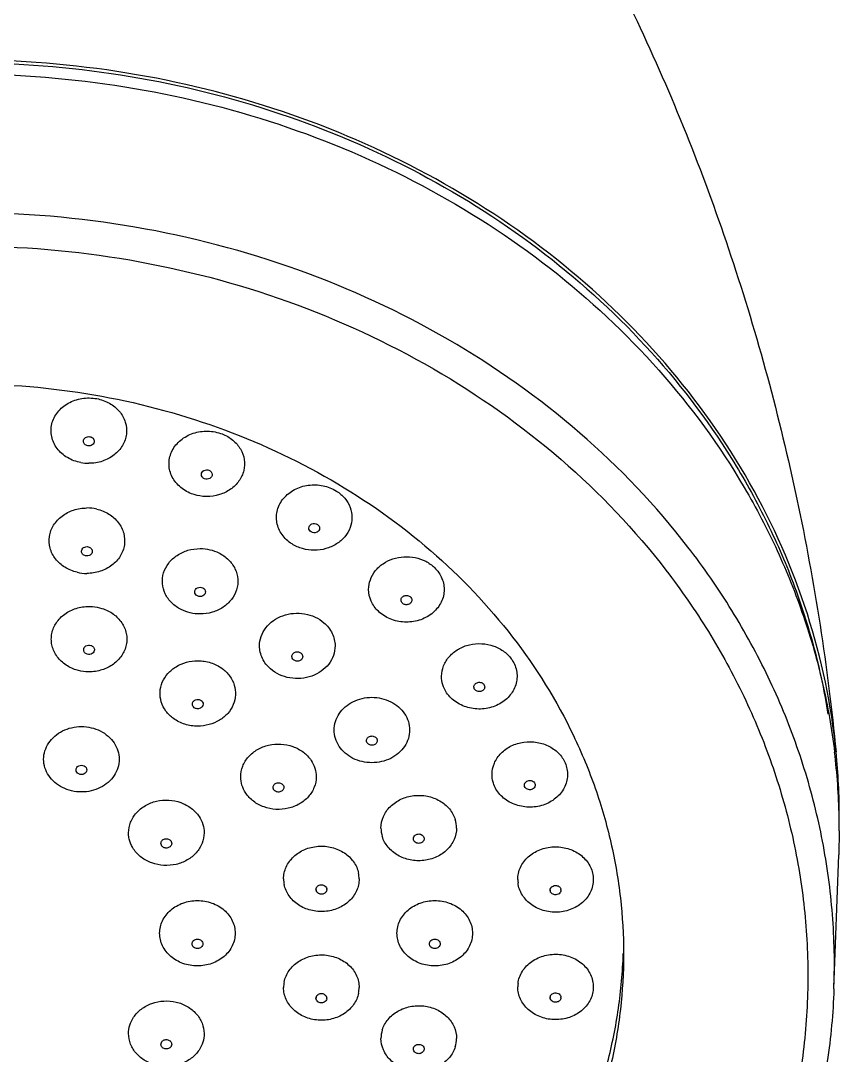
# Model space of a CAD drawing. Extents: x 0 to 3160, y 0 to 2315.
# Drawn here: x 1080.65 to 1118.59, y 1359.06 to 1407.01 of the extents above; entities that cross this region are included whole.
import ezdxf

# ---------------------------------------------------------------- set-up
doc = ezdxf.new("R2010")
doc.units = 0
doc.header["$LTSCALE"] = 10
doc.header["$MEASUREMENT"] = 0
doc.layers.get('0').update_dxf_attribs({"linetype": 'CONTINUOUS'})

msp = doc.modelspace()

# ---------------------------------------------------------------- linework, layer by layer
at = {"color": 7, "linetype": 'Continuous'}
for p, q in [((1118.588, 1369.464), (1118.568, 1368.351)), ((1118.341, 1362.132), (1118.568, 1368.355)), ((1105.188, 1361.732), (1105.188, 1361.736)), ((1105.688, 1361.732), (1105.688, 1361.729))]:
    msp.add_line(p, q, dxfattribs=at)
at = {"color": 9, "linetype": 'Continuous'}
msp.add_line((1118.341, 1362.132), (1118.361, 1363.234), dxfattribs=at)
at = {"color": 7, "linetype": 'Continuous'}
for centre, radius, start, end in [((1083.806, 1388.508), 2.014, 259.5948, 270.0034), ((1083.718, 1382.414), 2.01, 76.9827, 90.0084), ((1083.717, 1383.402), 2.01, 256.9827, 270.0084), ((1088.099, 1369.458), 30.49, 1.2275, 6.8797), ((1088.171, 1370.113), 30.418, 0.0023, 5.6634), ((1088.273, 1369.464), 30.315, 0.0002, 1.2225), ((1088.224, 1370.114), 30.365, 359.1845, 359.9999), ((1099.518, 1369.588), 1.33, 0.0637, 17.2241), ((1098.677, 1369.591), 1.33, 180.0637, 197.2241), ((1094.156, 1367.234), 1.322, 180.0289, 191.5084), ((1095.011, 1367.232), 1.322, 0.0289, 11.5084), ((1094.523, 1366.741), 0.189, 180.0289, 191.5084), ((1094.645, 1366.741), 0.189, 0.0289, 11.5084), ((1105.004, 1367.204), 1.316, 180.0063, 186.9198), ((1105.376, 1366.711), 0.188, 180.0063, 186.9198), ((1105.5, 1366.711), 0.188, 0.0063, 6.9198), ((1094.156, 1362.194), 1.322, 168.4916, 179.9711), ((1095.011, 1362.196), 1.322, 348.4916, 359.9711), ((1105.004, 1362.225), 1.316, 173.0802, 179.9937), ((1094.523, 1361.703), 0.189, 168.4916, 179.9711), ((1094.645, 1361.703), 0.189, 348.4916, 359.9711), ((1105.376, 1361.732), 0.188, 173.0795, 178.841), ((1105.5, 1361.732), 0.188, 353.0795, 358.841), ((1098.677, 1359.837), 1.33, 162.7759, 179.9363), ((1099.518, 1359.84), 1.33, 342.7759, 359.9363)]:
    msp.add_arc(centre, radius, start, end, dxfattribs=at)
for points, start_tangent, end_tangent in [([(1104.134, 1416.317), (1109.359, 1406.681), (1113.568, 1396.101), (1116.624, 1384.831), (1118.44, 1373.115)], (0.529878, -0.848074), (0.098663, -0.995121)), ([(1118.44, 1373.115), (1117.107, 1379.513), (1114.433, 1385.589), (1110.511, 1391.133), (1105.474, 1395.954), (1099.496, 1399.888), (1092.782, 1402.798), (1085.564, 1404.585), (1078.088, 1405.188), (1070.613, 1404.585), (1063.394, 1402.798), (1056.681, 1399.888), (1050.703, 1395.954), (1045.666, 1391.133), (1041.743, 1385.589), (1039.07, 1379.513), (1037.737, 1373.115)], (-0.098666, 0.995121), (-0.098666, -0.995121)), ([(1038.111, 1374.855), (1038.762, 1377.936), (1039.729, 1380.954), (1041.004, 1383.885), (1042.577, 1386.706), (1046.563, 1391.925), (1051.561, 1396.445), (1057.409, 1400.12), (1063.921, 1402.833), (1070.887, 1404.497), (1078.084, 1405.058), (1085.281, 1404.499), (1092.247, 1402.836), (1098.76, 1400.124), (1104.609, 1396.45), (1109.608, 1391.931), (1113.596, 1386.712), (1115.169, 1383.892), (1116.445, 1380.961), (1117.412, 1377.944), (1118.064, 1374.863)], (0.156144, 0.987734), (0.156396, -0.987694)), ([(1037.808, 1373.11), (1038.362, 1376.288), (1039.25, 1379.409), (1040.465, 1382.446), (1041.995, 1385.374), (1045.949, 1390.806), (1050.98, 1395.522), (1056.92, 1399.366), (1063.569, 1402.207), (1070.705, 1403.95), (1078.088, 1404.538), (1085.472, 1403.95), (1092.608, 1402.207), (1099.257, 1399.366), (1105.197, 1395.522), (1110.228, 1390.806), (1114.182, 1385.374), (1115.712, 1382.446), (1116.926, 1379.409), (1117.814, 1376.288), (1118.369, 1373.11)], (0.119761, 0.992803), (0.119761, -0.992803)), ([(1047.588, 1363.764), (1047.735, 1366.353), (1048.174, 1368.917), (1048.902, 1371.432), (1049.91, 1373.872), (1052.729, 1378.439), (1056.522, 1382.441), (1061.143, 1385.726), (1066.417, 1388.167), (1072.138, 1389.67), (1078.088, 1390.178), (1084.039, 1389.67), (1089.76, 1388.167), (1095.033, 1385.726), (1099.655, 1382.441), (1103.448, 1378.439), (1106.267, 1373.872), (1107.275, 1371.432), (1108.002, 1368.917), (1108.441, 1366.353), (1108.588, 1363.764)], (0, 1), (0, -1)), ([(1083.442, 1386.527), (1082.815, 1386.76), (1082.338, 1387.184), (1082.181, 1387.448), (1082.085, 1387.733), (1082.056, 1388.029), (1082.094, 1388.324), (1082.198, 1388.608), (1082.364, 1388.868), (1082.853, 1389.28), (1083.487, 1389.499), (1084.17, 1389.492)], (-0.983476, 0.181038), (0.983476, -0.181038)), ([(1084.17, 1389.492), (1084.759, 1389.28), (1085.222, 1388.9), (1085.496, 1388.402), (1085.546, 1387.851), (1085.365, 1387.321), (1084.977, 1386.883), (1084.433, 1386.594), (1083.806, 1386.494)], (0.983476, -0.181038), (-1, 0)), ([(1088.562, 1385.086), (1088.004, 1385.428), (1087.64, 1385.928), (1087.549, 1386.214), (1087.524, 1386.51), (1087.567, 1386.805), (1087.675, 1387.087), (1087.844, 1387.345), (1088.069, 1387.57), (1088.646, 1387.886), (1089.319, 1387.986), (1089.985, 1387.855)], (-0.933044, 0.359762), (0.933044, -0.359762)), ([(1089.985, 1387.855), (1090.478, 1387.57), (1090.833, 1387.159), (1091.009, 1386.669), (1090.985, 1386.156), (1090.766, 1385.679), (1090.375, 1385.293), (1089.858, 1385.042), (1089.274, 1384.955)], (0.933044, -0.359762), (-1, 0)), ([(1083.556, 1387.517), (1083.58, 1387.61), (1083.649, 1387.685), (1083.748, 1387.728), (1083.858, 1387.729)], (0, 1), (0.983476, -0.181038)), ([(1083.754, 1387.305), (1083.612, 1387.381), (1083.57, 1387.445), (1083.556, 1387.517)], (-0.983476, 0.181038), (0, 1)), ([(1084.056, 1387.517), (1084.032, 1387.424), (1083.963, 1387.349), (1083.864, 1387.307), (1083.754, 1387.305)], (0, -1), (-0.983476, 0.181038)), ([(1083.858, 1387.729), (1084, 1387.653), (1084.042, 1387.589), (1084.056, 1387.517)], (0.983476, -0.181038), (0, -1)), ([(1089.024, 1385.979), (1089.054, 1386.082), (1089.137, 1386.16), (1089.254, 1386.194), (1089.375, 1386.176)], (0, 1), (0.933044, -0.359762)), ([(1089.172, 1385.781), (1089.064, 1385.861), (1089.024, 1385.979)], (-0.933044, 0.359762), (0, 1)), ([(1089.524, 1385.979), (1089.493, 1385.875), (1089.41, 1385.797), (1089.293, 1385.763), (1089.172, 1385.781)], (0, -1), (-0.933044, 0.359762)), ([(1089.375, 1386.176), (1089.483, 1386.096), (1089.524, 1385.979)], (0.933044, -0.359762), (0, -1)), ([(1093.224, 1382.755), (1092.76, 1383.19), (1092.611, 1383.457), (1092.524, 1383.744), (1092.504, 1384.041), (1092.551, 1384.335), (1092.663, 1384.616), (1092.837, 1384.872), (1093.338, 1385.274), (1093.979, 1385.478), (1094.661, 1385.455), (1095.281, 1385.207)], (-0.846395, 0.532555), (0.846395, -0.532555)), ([(1089.274, 1384.955), (1089.091, 1384.964), (1088.562, 1385.086)], (-1, 0), (-0.933044, 0.359762)), ([(1095.281, 1385.207), (1095.668, 1384.872), (1095.917, 1384.45), (1096.002, 1383.981), (1095.917, 1383.513), (1095.668, 1383.091), (1095.281, 1382.755), (1094.793, 1382.54), (1094.252, 1382.466)], (0.846395, -0.532555), (-1, 0)), ([(1083.265, 1381.444), (1082.698, 1381.676), (1082.263, 1382.066), (1082.013, 1382.564), (1081.983, 1383.106), (1082.174, 1383.623), (1082.564, 1384.048), (1083.101, 1384.327), (1083.718, 1384.424)], (-0.974117, 0.226045), (1, 0)), ([(1084.171, 1384.372), (1084.737, 1384.14), (1085.173, 1383.75), (1085.422, 1383.252), (1085.453, 1382.71), (1085.261, 1382.194), (1084.872, 1381.769), (1084.334, 1381.49), (1083.718, 1381.393)], (0.974117, -0.226045), (-1, 0)), ([(1094.002, 1383.489), (1094.039, 1383.602), (1094.139, 1383.682), (1094.272, 1383.705), (1094.399, 1383.664)], (0, 1), (0.846395, -0.532555)), ([(1094.399, 1383.664), (1094.475, 1383.587), (1094.502, 1383.489)], (0.846395, -0.532555), (0, -1)), ([(1094.105, 1383.314), (1094.03, 1383.391), (1094.002, 1383.489)], (-0.846395, 0.532555), (0, 1)), ([(1094.502, 1383.489), (1094.466, 1383.376), (1094.366, 1383.296), (1094.233, 1383.273), (1094.105, 1383.314)], (0, -1), (-0.846395, 0.532555)), ([(1083.468, 1382.416), (1083.493, 1382.512), (1083.565, 1382.588), (1083.669, 1382.628), (1083.782, 1382.625)], (0, 1), (0.974117, -0.226045)), ([(1083.782, 1382.625), (1083.916, 1382.548), (1083.954, 1382.486), (1083.968, 1382.416)], (0.974117, -0.226045), (0, -1)), ([(1094.252, 1382.466), (1093.712, 1382.54), (1093.224, 1382.755)], (-1, 0), (-0.846395, 0.532555)), ([(1083.653, 1382.207), (1083.519, 1382.284), (1083.481, 1382.346), (1083.468, 1382.416)], (-0.974117, 0.226045), (0, 1)), ([(1083.968, 1382.416), (1083.942, 1382.32), (1083.87, 1382.244), (1083.766, 1382.204), (1083.653, 1382.207)], (0, -1), (-0.974117, 0.226045)), ([(1088.088, 1379.714), (1087.648, 1380.027), (1087.347, 1380.447), (1087.217, 1380.927), (1087.273, 1381.419), (1087.508, 1381.869), (1087.898, 1382.229), (1088.401, 1382.462), (1088.963, 1382.542)], (-0.894427, 0.447214), (1, 0)), ([(1088.963, 1382.542), (1089.416, 1382.49), (1089.838, 1382.339)], (1, 0), (0.894427, -0.447214)), ([(1089.838, 1382.339), (1090.279, 1382.026), (1090.58, 1381.607), (1090.71, 1381.126), (1090.654, 1380.634), (1090.418, 1380.185), (1090.029, 1379.824), (1089.526, 1379.591), (1088.963, 1379.511)], (0.894427, -0.447214), (-1, 0)), ([(1096.775, 1380.65), (1096.854, 1381.099), (1097.083, 1381.508), (1097.441, 1381.84), (1097.898, 1382.065), (1098.41, 1382.162), (1098.933, 1382.124), (1099.42, 1381.952), (1099.825, 1381.664)], (0, 1), (0.720732, -0.693214)), ([(1099.825, 1381.664), (1100.029, 1381.425), (1100.174, 1381.156), (1100.257, 1380.867), (1100.272, 1380.571), (1100.221, 1380.277), (1100.104, 1379.997), (1099.927, 1379.743), (1099.696, 1379.524), (1099.109, 1379.221), (1098.433, 1379.136), (1097.772, 1379.282), (1097.224, 1379.636)], (0.720732, -0.693214), (-0.720732, 0.693214)), ([(1088.713, 1380.534), (1088.747, 1380.643), (1088.838, 1380.722), (1088.963, 1380.751), (1089.088, 1380.722)], (0, 1), (0.894427, -0.447214)), ([(1089.088, 1380.722), (1089.18, 1380.643), (1089.213, 1380.534)], (0.894427, -0.447214), (0, -1)), ([(1097.224, 1379.636), (1096.891, 1380.107), (1096.775, 1380.65)], (-0.720732, 0.693214), (0, 1)), ([(1088.838, 1380.347), (1088.747, 1380.426), (1088.713, 1380.534)], (-0.894427, 0.447214), (0, 1)), ([(1089.213, 1380.534), (1089.18, 1380.426), (1089.088, 1380.347), (1088.963, 1380.318), (1088.838, 1380.347)], (0, -1), (-0.894427, 0.447214)), ([(1098.275, 1380.158), (1098.286, 1380.222), (1098.319, 1380.28), (1098.435, 1380.36), (1098.583, 1380.368), (1098.711, 1380.302)], (0, 1), (0.720732, -0.693214)), ([(1098.711, 1380.302), (1098.758, 1380.235), (1098.775, 1380.158)], (0.720732, -0.693214), (0, -1)), ([(1083.219, 1376.921), (1082.692, 1377.184), (1082.302, 1377.587), (1082.173, 1377.827), (1082.094, 1378.082), (1082.067, 1378.345), (1082.094, 1378.608), (1082.302, 1379.103), (1082.692, 1379.506), (1083.219, 1379.769), (1083.817, 1379.861)], (-0.953742, 0.300627), (1, 0)), ([(1083.817, 1379.861), (1083.97, 1379.855), (1084.416, 1379.769)], (1, 0), (0.953742, -0.300627)), ([(1084.416, 1379.769), (1084.942, 1379.506), (1085.333, 1379.103), (1085.462, 1378.864), (1085.541, 1378.608), (1085.567, 1378.345), (1085.541, 1378.082), (1085.333, 1377.587), (1084.942, 1377.184), (1084.416, 1376.921), (1083.817, 1376.83)], (0.953742, -0.300627), (-1, 0)), ([(1088.963, 1379.511), (1088.51, 1379.563), (1088.088, 1379.714)], (-1, 0), (-0.894427, 0.447214)), ([(1098.339, 1380.013), (1098.291, 1380.08), (1098.275, 1380.158)], (-0.720732, 0.693214), (0, 1)), ([(1098.775, 1380.158), (1098.764, 1380.093), (1098.731, 1380.035), (1098.614, 1379.955), (1098.466, 1379.947), (1098.339, 1380.013)], (0, -1), (-0.720732, 0.693214)), ([(1091.718, 1378.033), (1091.793, 1378.473), (1092.013, 1378.875), (1092.358, 1379.205), (1092.798, 1379.433), (1093.296, 1379.541), (1093.809, 1379.52), (1094.293, 1379.37), (1094.705, 1379.105)], (0, 1), (0.755929, -0.654654)), ([(1094.705, 1379.105), (1095.085, 1378.613), (1095.184, 1378.329), (1095.218, 1378.033)], (0.755929, -0.654654), (0, -1)), ([(1083.567, 1377.853), (1083.595, 1377.953), (1083.674, 1378.03), (1083.785, 1378.068), (1083.903, 1378.056)], (0, 1), (0.953742, -0.300627)), ([(1083.732, 1377.649), (1083.612, 1377.729), (1083.579, 1377.788), (1083.567, 1377.853)], (-0.953742, 0.300627), (0, 1)), ([(1084.067, 1377.853), (1084.039, 1377.753), (1083.961, 1377.676), (1083.85, 1377.638), (1083.732, 1377.649)], (0, -1), (-0.953742, 0.300627)), ([(1083.903, 1378.056), (1084.022, 1377.977), (1084.056, 1377.918), (1084.067, 1377.853)], (0.953742, -0.300627), (0, -1)), ([(1092.23, 1376.962), (1091.851, 1377.453), (1091.752, 1377.738), (1091.718, 1378.033)], (-0.755929, 0.654654), (0, 1)), ([(1095.218, 1378.033), (1095.143, 1377.593), (1094.923, 1377.191), (1094.578, 1376.862), (1094.138, 1376.633), (1093.639, 1376.525), (1093.127, 1376.547), (1092.643, 1376.697), (1092.23, 1376.962)], (0, -1), (-0.755929, 0.654654)), ([(1100.154, 1376.622), (1100.247, 1377.109), (1100.516, 1377.545), (1100.932, 1377.882), (1101.451, 1378.086), (1102.018, 1378.134), (1102.574, 1378.022), (1103.058, 1377.761), (1103.42, 1377.38)], (0, 1), (0.5547, -0.83205)), ([(1087.73, 1374.665), (1087.379, 1375.012), (1087.165, 1375.434), (1087.107, 1375.892), (1087.211, 1376.345), (1087.467, 1376.749), (1087.851, 1377.068), (1088.329, 1377.272), (1088.855, 1377.342)], (-0.808963, 0.587859), (1, 0)), ([(1088.855, 1377.342), (1089.454, 1377.25), (1089.98, 1376.987)], (1, 0), (0.808963, -0.587859)), ([(1093.218, 1377.541), (1093.229, 1377.604), (1093.26, 1377.661), (1093.372, 1377.741), (1093.517, 1377.753), (1093.645, 1377.694)], (0, 1), (0.755929, -0.654654)), ([(1093.291, 1377.388), (1093.237, 1377.458), (1093.218, 1377.541)], (-0.755929, 0.654654), (0, 1)), ([(1093.718, 1377.541), (1093.707, 1377.478), (1093.676, 1377.421), (1093.564, 1377.341), (1093.419, 1377.329), (1093.291, 1377.388)], (0, -1), (-0.755929, 0.654654)), ([(1093.645, 1377.694), (1093.699, 1377.624), (1093.718, 1377.541)], (0.755929, -0.654654), (0, -1)), ([(1103.42, 1377.38), (1103.639, 1376.82), (1103.594, 1376.23), (1103.292, 1375.699), (1102.779, 1375.309), (1102.133, 1375.119), (1101.451, 1375.158), (1100.839, 1375.42), (1100.389, 1375.864)], (0.5547, -0.83205), (-0.5547, 0.83205)), ([(1083.817, 1376.83), (1083.665, 1376.835), (1083.219, 1376.921)], (-1, 0), (-0.953742, 0.300627)), ([(1089.98, 1376.987), (1090.331, 1376.641), (1090.545, 1376.219), (1090.603, 1375.76), (1090.499, 1375.308), (1090.243, 1374.904), (1089.859, 1374.585), (1089.381, 1374.381), (1088.855, 1374.311)], (0.808963, -0.587859), (-1, 0)), ([(1100.389, 1375.864), (1100.214, 1376.23), (1100.154, 1376.622)], (-0.5547, 0.83205), (0, 1)), ([(1101.654, 1376.13), (1101.667, 1376.199), (1101.706, 1376.261), (1101.765, 1376.31), (1101.839, 1376.339), (1102, 1376.33), (1102.121, 1376.238)], (0, 1), (0.5547, -0.83205)), ([(1101.688, 1376.021), (1101.673, 1376.047), (1101.654, 1376.13)], (-0.5547, 0.83205), (0, 1)), ([(1102.154, 1376.13), (1102.141, 1376.06), (1102.102, 1375.998), (1102.043, 1375.95), (1101.969, 1375.921), (1101.808, 1375.93), (1101.688, 1376.021)], (0, -1), (-0.5547, 0.83205)), ([(1102.121, 1376.238), (1102.135, 1376.213), (1102.154, 1376.13)], (0.5547, -0.83205), (0, -1)), ([(1088.605, 1375.334), (1088.644, 1375.45), (1088.749, 1375.53), (1088.888, 1375.549), (1089.016, 1375.5)], (0, 1), (0.808963, -0.587859)), ([(1089.016, 1375.5), (1089.082, 1375.425), (1089.105, 1375.334)], (0.808963, -0.587859), (0, -1)), ([(1095.409, 1373.374), (1095.234, 1373.74), (1095.174, 1374.132), (1095.234, 1374.524), (1095.409, 1374.89), (1095.687, 1375.204), (1096.049, 1375.445), (1096.471, 1375.596), (1096.924, 1375.648)], (-0.5547, 0.83205), (1, 0)), ([(1096.924, 1375.648), (1097.377, 1375.596), (1097.799, 1375.445), (1098.162, 1375.204), (1098.44, 1374.89)], (1, 0), (0.5547, -0.83205)), ([(1088.694, 1375.168), (1088.628, 1375.242), (1088.605, 1375.334)], (-0.808963, 0.587859), (0, 1)), ([(1089.105, 1375.334), (1089.066, 1375.218), (1088.961, 1375.138), (1088.822, 1375.119), (1088.694, 1375.168)], (0, -1), (-0.808963, 0.587859)), ([(1098.44, 1374.89), (1098.615, 1374.524), (1098.674, 1374.132), (1098.615, 1373.74), (1098.44, 1373.374), (1098.162, 1373.06), (1097.799, 1372.82), (1097.377, 1372.668), (1096.924, 1372.617)], (0.5547, -0.83205), (-1, 0)), ([(1088.855, 1374.311), (1088.257, 1374.402), (1087.73, 1374.665)], (-1, 0), (-0.808963, 0.587859)), ([(1081.713, 1372.777), (1081.773, 1373.169), (1081.948, 1373.534), (1082.226, 1373.848), (1082.588, 1374.089), (1083.01, 1374.24), (1083.463, 1374.292), (1083.916, 1374.24), (1084.338, 1374.089)], (0, 1), (0.894427, -0.447214)), ([(1084.338, 1374.089), (1084.701, 1373.848), (1084.979, 1373.534), (1085.154, 1373.169), (1085.213, 1372.777)], (0.894427, -0.447214), (0, -1)), ([(1090.844, 1371.967), (1090.937, 1372.454), (1091.206, 1372.89), (1091.622, 1373.227), (1092.141, 1373.431), (1092.709, 1373.479), (1093.264, 1373.367), (1093.748, 1373.107), (1094.11, 1372.725)], (0, 1), (0.5547, -0.83205)), ([(1096.674, 1373.64), (1096.688, 1373.709), (1096.726, 1373.772), (1096.786, 1373.82), (1096.86, 1373.849), (1097.02, 1373.84), (1097.141, 1373.748)], (0, 1), (0.5547, -0.83205)), ([(1096.708, 1373.532), (1096.693, 1373.557), (1096.674, 1373.64)], (-0.5547, 0.83205), (0, 1)), ([(1097.174, 1373.64), (1097.161, 1373.57), (1097.123, 1373.508), (1097.063, 1373.46), (1096.989, 1373.431), (1096.829, 1373.44), (1096.708, 1373.532)], (0, -1), (-0.5547, 0.83205)), ([(1097.141, 1373.748), (1097.155, 1373.723), (1097.174, 1373.64)], (0.5547, -0.83205), (0, -1)), ([(1102.492, 1372.074), (1102.601, 1372.598), (1102.912, 1373.058), (1103.387, 1373.396), (1103.969, 1373.57), (1104.584, 1373.56), (1105.157, 1373.366), (1105.617, 1373.012), (1105.907, 1372.542)], (0, 1), (0.351275, -0.936272)), ([(1096.924, 1372.617), (1096.471, 1372.668), (1096.049, 1372.82), (1095.687, 1373.06), (1095.409, 1373.374)], (-1, 0), (-0.5547, 0.83205)), ([(1082.588, 1371.464), (1082.226, 1371.705), (1081.948, 1372.019), (1081.773, 1372.384), (1081.713, 1372.777)], (-0.894427, 0.447214), (0, 1)), ([(1085.213, 1372.777), (1085.154, 1372.384), (1084.979, 1372.019), (1084.701, 1371.705), (1084.338, 1371.464), (1083.916, 1371.313), (1083.463, 1371.261), (1083.01, 1371.313), (1082.588, 1371.464)], (0, -1), (-0.894427, 0.447214)), ([(1083.213, 1372.284), (1083.247, 1372.393), (1083.338, 1372.472), (1083.463, 1372.501), (1083.588, 1372.472)], (0, 1), (0.894427, -0.447214)), ([(1094.11, 1372.725), (1094.285, 1372.359), (1094.344, 1371.967)], (0.5547, -0.83205), (0, -1)), ([(1105.907, 1372.542), (1105.98, 1372.252), (1105.987, 1371.955), (1105.927, 1371.662), (1105.802, 1371.385), (1105.379, 1370.921), (1104.783, 1370.632), (1104.105, 1370.563), (1103.448, 1370.723), (1102.912, 1371.089), (1102.578, 1371.605)], (0.351275, -0.936272), (-0.351275, 0.936272)), ([(1083.338, 1372.097), (1083.247, 1372.176), (1083.213, 1372.284)], (-0.894427, 0.447214), (0, 1)), ([(1083.713, 1372.284), (1083.68, 1372.176), (1083.588, 1372.097), (1083.463, 1372.068), (1083.338, 1372.097)], (0, -1), (-0.894427, 0.447214)), ([(1083.588, 1372.472), (1083.68, 1372.393), (1083.713, 1372.284)], (0.894427, -0.447214), (0, -1)), ([(1102.578, 1371.605), (1102.541, 1371.72), (1102.492, 1372.074)], (-0.351275, 0.936272), (0, 1)), ([(1091.079, 1371.209), (1090.904, 1371.575), (1090.844, 1371.967)], (-0.5547, 0.83205), (0, 1)), ([(1094.344, 1371.967), (1094.251, 1371.48), (1093.983, 1371.044), (1093.566, 1370.707), (1093.047, 1370.503), (1092.48, 1370.455), (1091.925, 1370.567), (1091.44, 1370.828), (1091.079, 1371.209)], (0, -1), (-0.5547, 0.83205)), ([(1092.344, 1371.475), (1092.358, 1371.544), (1092.396, 1371.607), (1092.455, 1371.655), (1092.53, 1371.684), (1092.69, 1371.675), (1092.811, 1371.583)], (0, 1), (0.5547, -0.83205)), ([(1092.811, 1371.583), (1092.825, 1371.558), (1092.844, 1371.475)], (0.5547, -0.83205), (0, -1)), ([(1103.992, 1371.581), (1104.004, 1371.646), (1104.013, 1371.666)], (0, 1), (0.441887, 0.897071)), ([(1104.005, 1371.514), (1103.992, 1371.581)], (-0.351275, 0.936272), (0, 1)), ([(1104.013, 1371.666), (1104.07, 1371.738), (1104.155, 1371.784), (1104.254, 1371.798), (1104.351, 1371.776)], (0.441887, 0.897071), (0.923073, -0.384626)), ([(1104.351, 1371.776), (1104.431, 1371.724), (1104.48, 1371.648)], (0.923073, -0.384626), (0.351275, -0.936272)), ([(1104.492, 1371.581), (1104.481, 1371.517), (1104.472, 1371.496)], (0, -1), (-0.441887, -0.897071)), ([(1104.48, 1371.648), (1104.492, 1371.581)], (0.351275, -0.936272), (0, -1)), ([(1092.378, 1371.367), (1092.363, 1371.392), (1092.344, 1371.475)], (-0.5547, 0.83205), (0, 1)), ([(1092.844, 1371.475), (1092.831, 1371.405), (1092.793, 1371.343), (1092.733, 1371.295), (1092.659, 1371.266), (1092.499, 1371.275), (1092.378, 1371.367)], (0, -1), (-0.5547, 0.83205)), ([(1097.347, 1369.589), (1097.459, 1370.123), (1097.782, 1370.588), (1098.272, 1370.926), (1098.869, 1371.092), (1099.495, 1371.065), (1100.069, 1370.849), (1100.52, 1370.472), (1100.788, 1369.981)], (0, 1), (0.295577, -0.955319)), ([(1104.134, 1371.386), (1104.054, 1371.439), (1104.005, 1371.514)], (-0.923073, 0.384626), (-0.351275, 0.936272)), ([(1104.472, 1371.496), (1104.415, 1371.425), (1104.33, 1371.379), (1104.231, 1371.365), (1104.134, 1371.386)], (-0.441887, -0.897071), (-0.923073, 0.384626)), ([(1085.648, 1369.369), (1085.741, 1369.856), (1086.01, 1370.292), (1086.426, 1370.629), (1086.945, 1370.833), (1087.513, 1370.881), (1088.068, 1370.769), (1088.552, 1370.508), (1088.914, 1370.127)], (0, 1), (0.5547, -0.83205)), ([(1088.914, 1370.127), (1089.088, 1369.761), (1089.148, 1369.369)], (0.5547, -0.83205), (0, -1)), ([(1085.883, 1368.611), (1085.708, 1368.977), (1085.648, 1369.369)], (-0.5547, 0.83205), (0, 1)), ([(1089.148, 1369.369), (1089.055, 1368.882), (1088.786, 1368.446), (1088.37, 1368.109), (1087.851, 1367.905), (1087.284, 1367.857), (1086.728, 1367.969), (1086.244, 1368.229), (1085.883, 1368.611)], (0, -1), (-0.5547, 0.83205)), ([(1100.847, 1369.589), (1100.735, 1369.055), (1100.413, 1368.59), (1099.922, 1368.253), (1099.326, 1368.087), (1098.7, 1368.113), (1098.125, 1368.329), (1097.675, 1368.706), (1097.407, 1369.197)], (0, -1), (-0.295577, 0.955319)), ([(1098.847, 1369.097), (1098.868, 1369.184), (1098.927, 1369.256)], (0, 1), (0.779743, 0.6261)), ([(1098.927, 1369.256), (1099.065, 1369.312), (1099.214, 1369.288)], (0.779743, 0.6261), (0.909421, -0.415876)), ([(1099.214, 1369.288), (1099.293, 1369.232), (1099.339, 1369.153)], (0.909421, -0.415876), (0.295577, -0.955319)), ([(1099.339, 1369.153), (1099.347, 1369.097)], (0.295577, -0.955319), (0, -1)), ([(1087.148, 1368.877), (1087.161, 1368.946), (1087.2, 1369.009), (1087.259, 1369.057), (1087.333, 1369.086), (1087.494, 1369.077), (1087.615, 1368.985)], (0, 1), (0.5547, -0.83205)), ([(1087.182, 1368.768), (1087.167, 1368.794), (1087.148, 1368.877)], (-0.5547, 0.83205), (0, 1)), ([(1087.648, 1368.877), (1087.635, 1368.807), (1087.596, 1368.745), (1087.537, 1368.697), (1087.463, 1368.668), (1087.302, 1368.677), (1087.182, 1368.768)], (0, -1), (-0.5547, 0.83205)), ([(1087.615, 1368.985), (1087.629, 1368.96), (1087.648, 1368.877)], (0.5547, -0.83205), (0, -1)), ([(1092.834, 1367.233), (1092.864, 1367.512), (1092.953, 1367.782), (1093.294, 1368.257), (1093.81, 1368.592), (1094.431, 1368.743), (1095.074, 1368.688), (1095.649, 1368.435), (1096.08, 1368.019), (1096.307, 1367.496)], (0, 1), (0.199511, -0.979895)), ([(1098.856, 1369.041), (1098.847, 1369.097)], (-0.295577, 0.955319), (0, 1)), ([(1098.98, 1368.906), (1098.902, 1368.962), (1098.856, 1369.041)], (-0.909421, 0.415876), (-0.295577, 0.955319)), ([(1099.267, 1368.938), (1099.13, 1368.882), (1098.98, 1368.906)], (-0.779743, -0.6261), (-0.909421, 0.415876)), ([(1099.326, 1369.01), (1099.315, 1368.99), (1099.267, 1368.938)], (-0.449198, -0.893432), (-0.779743, -0.6261)), ([(1099.347, 1369.097), (1099.335, 1369.031), (1099.326, 1369.01)], (0, -1), (-0.449198, -0.893432)), ([(1103.688, 1367.203), (1103.719, 1367.489), (1103.812, 1367.765), (1104.168, 1368.247), (1104.705, 1368.58), (1105.346, 1368.717), (1106, 1368.639), (1106.574, 1368.356), (1106.986, 1367.909), (1107.112, 1367.643), (1107.178, 1367.362)], (0, 1), (0.12048, -0.992716)), ([(1096.334, 1367.233), (1096.304, 1366.954), (1096.215, 1366.684), (1095.874, 1366.209), (1095.358, 1365.874), (1094.736, 1365.723), (1094.094, 1365.778), (1093.519, 1366.031), (1093.088, 1366.447), (1092.86, 1366.97)], (0, -1), (-0.199511, 0.979895)), ([(1107.178, 1367.362), (1107.18, 1367.065), (1107.116, 1366.773), (1106.986, 1366.498), (1106.798, 1366.25), (1106.273, 1365.872), (1105.621, 1365.696), (1104.941, 1365.75), (1104.336, 1366.026), (1103.9, 1366.48), (1103.766, 1366.754), (1103.697, 1367.045)], (0.12048, -0.992716), (-0.12048, 0.992716)), ([(1094.334, 1366.741), (1094.346, 1366.808), (1094.356, 1366.83)], (0, 1), (0.461286, 0.887251)), ([(1094.356, 1366.83), (1094.368, 1366.85), (1094.418, 1366.903)], (0.461286, 0.887251), (0.794761, 0.606923)), ([(1094.418, 1366.903), (1094.562, 1366.956), (1094.714, 1366.925)], (0.794761, 0.606923), (0.884033, -0.467424)), ([(1094.714, 1366.925), (1094.79, 1366.863), (1094.83, 1366.778)], (0.884033, -0.467424), (0.199511, -0.979895)), ([(1094.834, 1366.741), (1094.821, 1366.673), (1094.812, 1366.652)], (0, -1), (-0.461286, -0.887251)), ([(1105.188, 1366.711), (1105.211, 1366.802), (1105.276, 1366.876)], (0, 1), (0.806365, 0.591418)), ([(1105.276, 1366.876), (1105.371, 1366.92), (1105.479, 1366.925)], (0.806365, 0.591418), (0.989794, -0.142504)), ([(1105.479, 1366.925), (1105.62, 1366.86), (1105.665, 1366.801), (1105.686, 1366.734)], (0.989794, -0.142504), (0.12048, -0.992716)), ([(1094.454, 1366.556), (1094.377, 1366.619), (1094.338, 1366.703)], (-0.884033, 0.467424), (-0.199511, 0.979895)), ([(1094.749, 1366.578), (1094.606, 1366.525), (1094.454, 1366.556)], (-0.794761, -0.606923), (-0.884033, 0.467424)), ([(1094.812, 1366.652), (1094.8, 1366.631), (1094.749, 1366.578)], (-0.461286, -0.887251), (-0.794761, -0.606923)), ([(1105.397, 1366.498), (1105.256, 1366.563), (1105.21, 1366.621), (1105.189, 1366.689)], (-0.989794, 0.142504), (-0.12048, 0.992716)), ([(1105.599, 1366.546), (1105.504, 1366.503), (1105.397, 1366.498)], (-0.806365, -0.591418), (-0.989794, 0.142504)), ([(1105.688, 1366.711), (1105.665, 1366.62), (1105.599, 1366.546)], (0, -1), (-0.806365, -0.591418)), ([(1087.088, 1364.714), (1087.122, 1365.01), (1087.222, 1365.294), (1087.383, 1365.556), (1087.601, 1365.786), (1088.169, 1366.114), (1088.838, 1366.23), (1089.508, 1366.114), (1090.076, 1365.786), (1090.293, 1365.556), (1090.455, 1365.294), (1090.555, 1365.01), (1090.588, 1364.714)], (0, 1), (0, -1)), ([(1098.088, 1364.714), (1098.122, 1365.01), (1098.222, 1365.294), (1098.383, 1365.556), (1098.601, 1365.786), (1099.169, 1366.114), (1099.838, 1366.23), (1100.508, 1366.114), (1101.076, 1365.786), (1101.293, 1365.556), (1101.455, 1365.294), (1101.555, 1365.01), (1101.588, 1364.714)], (0, 1), (0, -1)), ([(1090.588, 1364.714), (1090.555, 1364.419), (1090.455, 1364.134), (1090.293, 1363.872), (1090.076, 1363.642), (1089.508, 1363.314), (1088.838, 1363.199), (1088.169, 1363.314), (1087.601, 1363.642), (1087.383, 1363.872), (1087.222, 1364.134), (1087.122, 1364.419), (1087.088, 1364.714)], (0, -1), (0, 1)), ([(1088.588, 1364.222), (1088.607, 1364.305), (1088.662, 1364.375), (1088.743, 1364.422), (1088.838, 1364.438), (1088.934, 1364.422), (1089.015, 1364.375), (1089.069, 1364.305), (1089.088, 1364.222)], (0, 1), (0, -1)), ([(1101.588, 1364.714), (1101.555, 1364.419), (1101.455, 1364.134), (1101.293, 1363.872), (1101.076, 1363.642), (1100.508, 1363.314), (1099.838, 1363.199), (1099.169, 1363.314), (1098.601, 1363.642), (1098.383, 1363.872), (1098.222, 1364.134), (1098.122, 1364.419), (1098.088, 1364.714)], (0, -1), (0, 1)), ([(1099.588, 1364.222), (1099.607, 1364.305), (1099.662, 1364.375), (1099.743, 1364.422), (1099.838, 1364.438), (1099.934, 1364.422), (1100.015, 1364.375), (1100.069, 1364.305), (1100.088, 1364.222)], (0, 1), (0, -1)), ([(1089.088, 1364.222), (1089.069, 1364.139), (1089.015, 1364.069), (1088.934, 1364.022), (1088.838, 1364.005), (1088.743, 1364.022), (1088.662, 1364.069), (1088.607, 1364.139), (1088.588, 1364.222)], (0, -1), (0, 1)), ([(1100.088, 1364.222), (1100.069, 1364.139), (1100.015, 1364.069), (1099.934, 1364.022), (1099.838, 1364.005), (1099.743, 1364.022), (1099.662, 1364.069), (1099.607, 1364.139), (1099.588, 1364.222)], (0, -1), (0, 1)), ([(1108.588, 1363.764), (1108.441, 1361.175), (1108.002, 1358.611), (1107.275, 1356.097), (1106.267, 1353.656), (1103.448, 1349.089), (1099.655, 1345.087), (1095.033, 1341.802), (1089.76, 1339.361), (1084.039, 1337.858), (1078.088, 1337.35), (1072.138, 1337.858), (1066.417, 1339.361), (1061.143, 1341.802), (1056.522, 1345.087), (1052.729, 1349.089), (1049.91, 1353.656), (1048.902, 1356.097), (1048.174, 1358.611), (1047.735, 1361.175), (1047.588, 1363.764)], (0, -1), (0, 1)), ([(1047.601, 1363.768), (1047.825, 1361.23), (1048.331, 1358.722), (1049.113, 1356.268), (1050.164, 1353.891), (1053.032, 1349.454), (1056.829, 1345.575), (1061.413, 1342.398), (1066.616, 1340.04), (1072.244, 1338.59), (1078.088, 1338.1), (1083.933, 1338.59), (1089.561, 1340.04), (1094.763, 1342.398), (1099.348, 1345.575), (1103.145, 1349.454), (1106.013, 1353.891), (1107.064, 1356.268), (1107.846, 1358.722), (1108.352, 1361.23), (1108.576, 1363.768)], (0.03267, -0.999466), (0.03267, 0.999466)), ([(1092.86, 1362.458), (1093.088, 1362.981), (1093.519, 1363.397), (1094.094, 1363.65), (1094.736, 1363.705), (1095.358, 1363.554), (1095.874, 1363.219), (1096.215, 1362.744), (1096.304, 1362.474), (1096.334, 1362.195)], (0.199511, 0.979895), (0, -1)), ([(1103.697, 1362.383), (1103.766, 1362.674), (1103.9, 1362.948), (1104.336, 1363.402), (1104.941, 1363.678), (1105.621, 1363.732), (1106.273, 1363.557), (1106.798, 1363.178), (1106.986, 1362.93), (1107.116, 1362.655), (1107.18, 1362.363), (1107.178, 1362.066)], (0.12048, 0.992716), (-0.12048, -0.992716)), ([(1118.341, 1362.132), (1118.031, 1358.767), (1117.35, 1355.445), (1116.305, 1352.196), (1114.906, 1349.051), (1113.166, 1346.039), (1111.102, 1343.188), (1106.083, 1338.07), (1100.035, 1333.885), (1093.182, 1330.783), (1085.776, 1328.875), (1078.088, 1328.232), (1070.401, 1328.875), (1062.995, 1330.783), (1056.142, 1333.885), (1050.094, 1338.07), (1045.075, 1343.188), (1043.011, 1346.039), (1041.271, 1349.051), (1039.872, 1352.196), (1038.827, 1355.445), (1038.146, 1358.767), (1037.836, 1362.132)], (-0.03649, -0.999334), (-0.03649, 0.999334)), ([(1096.307, 1361.932), (1096.08, 1361.409), (1095.649, 1360.993), (1095.074, 1360.74), (1094.431, 1360.685), (1093.81, 1360.836), (1093.294, 1361.171), (1092.953, 1361.646), (1092.864, 1361.916), (1092.834, 1362.195)], (-0.199511, -0.979895), (0, 1)), ([(1107.178, 1362.066), (1107.112, 1361.785), (1106.986, 1361.519), (1106.574, 1361.072), (1106, 1360.79), (1105.346, 1360.711), (1104.705, 1360.848), (1104.168, 1361.181), (1103.812, 1361.663), (1103.719, 1361.939), (1103.688, 1362.225)], (-0.12048, -0.992716), (0, 1)), ([(1105.189, 1361.755), (1105.21, 1361.823), (1105.256, 1361.881), (1105.397, 1361.946)], (0.12048, 0.992716), (0.989794, 0.142504)), ([(1105.397, 1361.946), (1105.504, 1361.941), (1105.599, 1361.898)], (0.989794, 0.142504), (0.806365, -0.591418)), ([(1085.883, 1360.817), (1086.244, 1361.199), (1086.728, 1361.459), (1087.284, 1361.571), (1087.851, 1361.523), (1088.37, 1361.319), (1088.786, 1360.982), (1089.055, 1360.546), (1089.148, 1360.059)], (0.5547, 0.83205), (0, -1)), ([(1094.418, 1361.541), (1094.356, 1361.614), (1094.334, 1361.703)], (-0.794761, 0.606923), (0, 1)), ([(1094.338, 1361.74), (1094.377, 1361.825), (1094.454, 1361.888)], (0.199511, 0.979895), (0.884033, 0.467424)), ([(1094.714, 1361.518), (1094.562, 1361.487), (1094.418, 1361.541)], (-0.884033, -0.467424), (-0.794761, 0.606923)), ([(1094.454, 1361.888), (1094.606, 1361.919), (1094.749, 1361.865)], (0.884033, 0.467424), (0.794761, -0.606923)), ([(1094.83, 1361.665), (1094.79, 1361.581), (1094.714, 1361.518)], (-0.199511, -0.979895), (-0.884033, -0.467424)), ([(1094.749, 1361.865), (1094.812, 1361.792), (1094.834, 1361.703)], (0.794761, -0.606923), (0, -1)), ([(1105.276, 1361.567), (1105.211, 1361.641), (1105.188, 1361.732)], (-0.806365, 0.591418), (0, 1)), ([(1105.479, 1361.519), (1105.371, 1361.524), (1105.276, 1361.567)], (-0.989794, -0.142504), (-0.806365, 0.591418)), ([(1105.686, 1361.71), (1105.665, 1361.642), (1105.62, 1361.584), (1105.479, 1361.519)], (-0.12048, -0.992716), (-0.989794, -0.142504)), ([(1105.599, 1361.898), (1105.665, 1361.823), (1105.688, 1361.732)], (0.806365, -0.591418), (0, -1)), ([(1097.407, 1360.231), (1097.675, 1360.722), (1098.125, 1361.099), (1098.7, 1361.315), (1099.326, 1361.341), (1099.922, 1361.176), (1100.413, 1360.838), (1100.735, 1360.373), (1100.847, 1359.839)], (0.295577, 0.955319), (0, -1)), ([(1085.648, 1360.059), (1085.708, 1360.451), (1085.883, 1360.817)], (0, 1), (0.5547, 0.83205)), ([(1088.914, 1359.301), (1088.552, 1358.92), (1088.068, 1358.659), (1087.513, 1358.547), (1086.945, 1358.595), (1086.426, 1358.799), (1086.01, 1359.137), (1085.741, 1359.572), (1085.648, 1360.059)], (-0.5547, -0.83205), (0, 1)), ([(1089.148, 1360.059), (1089.088, 1359.667), (1088.914, 1359.301)], (0, -1), (-0.5547, -0.83205)), ([(1087.148, 1359.567), (1087.167, 1359.65), (1087.182, 1359.675)], (0, 1), (0.5547, 0.83205)), ([(1087.615, 1359.459), (1087.494, 1359.367), (1087.333, 1359.358), (1087.259, 1359.387), (1087.2, 1359.435), (1087.161, 1359.497), (1087.148, 1359.567)], (-0.5547, -0.83205), (0, 1)), ([(1087.182, 1359.675), (1087.302, 1359.767), (1087.463, 1359.776), (1087.537, 1359.747), (1087.596, 1359.699), (1087.635, 1359.636), (1087.648, 1359.567)], (0.5547, 0.83205), (0, -1)), ([(1087.648, 1359.567), (1087.629, 1359.484), (1087.615, 1359.459)], (0, -1), (-0.5547, -0.83205)), ([(1100.788, 1359.447), (1100.52, 1358.956), (1100.069, 1358.579), (1099.495, 1358.363), (1098.869, 1358.336), (1098.272, 1358.502), (1097.782, 1358.84), (1097.459, 1359.305), (1097.347, 1359.839)], (-0.295577, -0.955319), (0, 1)), ([(1098.98, 1359.538), (1099.13, 1359.561), (1099.267, 1359.505)], (0.909421, 0.415876), (0.779743, -0.6261)), ([(1098.847, 1359.347), (1098.856, 1359.403)], (0, 1), (0.295577, 0.955319)), ([(1098.927, 1359.188), (1098.868, 1359.26), (1098.847, 1359.347)], (-0.779743, 0.6261), (0, 1)), ([(1098.856, 1359.403), (1098.902, 1359.482), (1098.98, 1359.538)], (0.295577, 0.955319), (0.909421, 0.415876)), ([(1099.214, 1359.155), (1099.065, 1359.132), (1098.927, 1359.188)], (-0.909421, -0.415876), (-0.779743, 0.6261)), ([(1099.339, 1359.291), (1099.293, 1359.212), (1099.214, 1359.155)], (-0.295577, -0.955319), (-0.909421, -0.415876)), ([(1099.267, 1359.505), (1099.326, 1359.433), (1099.347, 1359.347)], (0.779743, -0.6261), (0, -1)), ([(1099.347, 1359.347), (1099.339, 1359.291)], (0, -1), (-0.295577, -0.955319))]:
    msp.add_spline(points, degree=3, dxfattribs=dict(at, start_tangent=start_tangent, end_tangent=end_tangent))
at = {"color": 9, "linetype": 'Continuous'}
for points, start_tangent, end_tangent in [([(1118.361, 1363.234), (1118.167, 1366.652), (1117.587, 1370.038), (1116.627, 1373.358), (1115.295, 1376.581), (1113.606, 1379.675), (1111.574, 1382.611), (1106.565, 1387.896), (1100.463, 1392.233), (1093.5, 1395.456), (1085.945, 1397.441), (1078.088, 1398.111), (1070.232, 1397.441), (1062.677, 1395.456), (1055.714, 1392.233), (1049.611, 1387.896), (1044.603, 1382.611), (1042.571, 1379.675), (1040.881, 1376.581), (1039.55, 1373.358), (1038.59, 1370.038), (1038.01, 1366.652), (1037.816, 1363.234)], (0, 1), (0, -1)), ([(1039.045, 1362.756), (1039.233, 1366.07), (1039.795, 1369.353), (1040.726, 1372.572), (1042.017, 1375.696), (1043.655, 1378.695), (1045.625, 1381.542), (1050.481, 1386.665), (1056.397, 1390.87), (1063.147, 1393.995), (1070.471, 1395.919), (1078.088, 1396.569), (1085.705, 1395.919), (1093.03, 1393.995), (1099.78, 1390.87), (1105.696, 1386.665), (1110.552, 1381.542), (1112.521, 1378.695), (1114.16, 1375.696), (1115.45, 1372.572), (1116.381, 1369.353), (1116.944, 1366.07), (1117.132, 1362.756)], (0, 1), (0, -1)), ([(1117.132, 1362.756), (1116.944, 1359.443), (1116.381, 1356.16), (1115.45, 1352.941), (1114.16, 1349.817), (1112.521, 1346.817), (1110.552, 1343.971), (1105.696, 1338.847), (1099.78, 1334.642), (1093.03, 1331.518), (1085.705, 1329.594), (1078.088, 1328.944), (1070.471, 1329.594), (1063.147, 1331.518), (1056.397, 1334.642), (1050.481, 1338.847), (1045.625, 1343.971), (1043.655, 1346.817), (1042.017, 1349.817), (1040.726, 1352.941), (1039.795, 1356.16), (1039.233, 1359.443), (1039.045, 1362.756)], (0, -1), (0, 1))]:
    msp.add_spline(points, degree=3, dxfattribs=dict(at, start_tangent=start_tangent, end_tangent=end_tangent))

doc.saveas('drawing.dxf')
